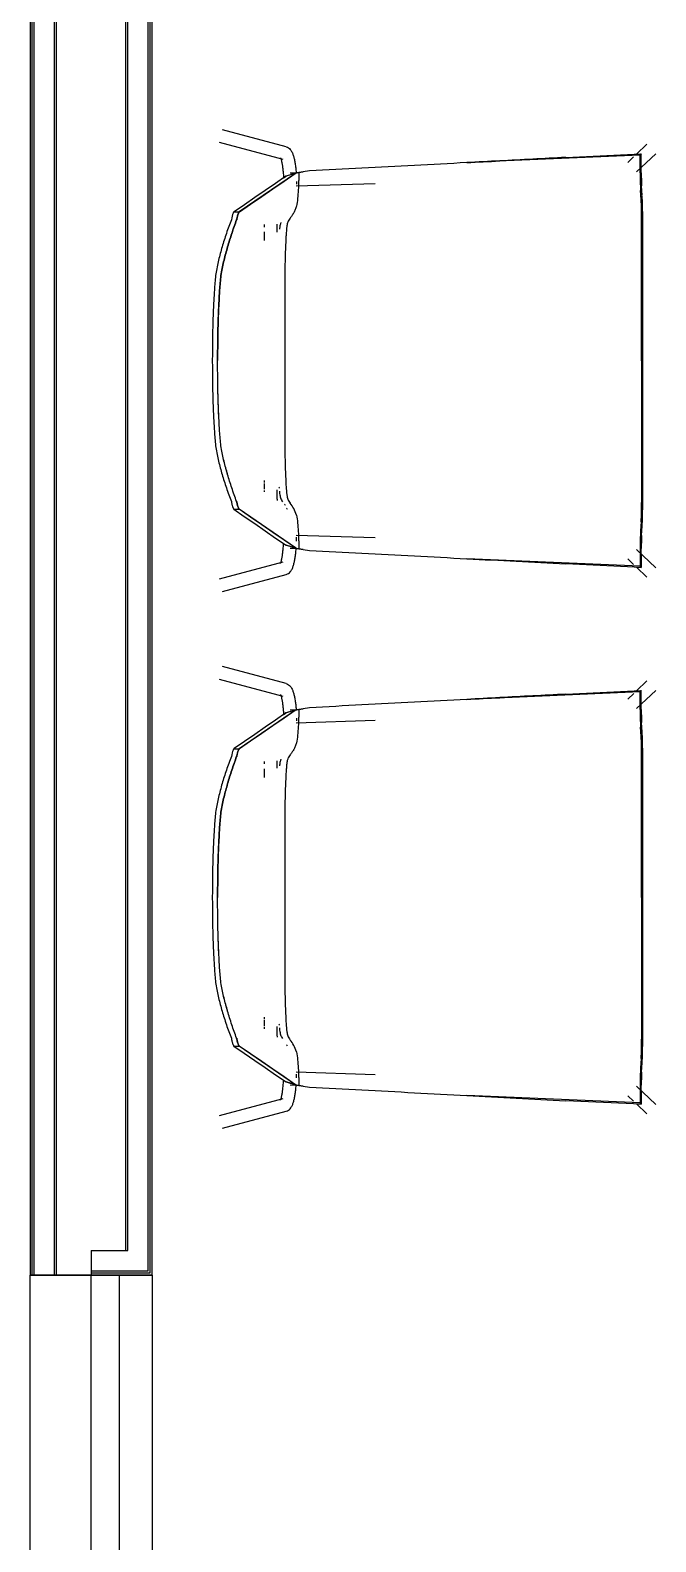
# Model space of a CAD drawing. Header units: millimetres. Extents: x 3082 to 3316, y 298 to 342.
# Drawn here: x 3258.969 to 3259.738, y 317.596 to 319.455 of the extents above; entities that cross this region are included whole.
import ezdxf

# ---------------------------------------------------------------- set-up
doc = ezdxf.new("R2010")
doc.units = ezdxf.units.MM
doc.header["$MEASUREMENT"] = 0
doc.linetypes.add('CONTINU', pattern=[0])
doc.layers.add('-HIDRO', color=8, linetype='CONTINUOUS')
doc.layers.add('eletroduto parede e teto', color=2, linetype='CONTINU')

# ---------------------------------------------------------------- blocks, each defined once
blk = doc.blocks.new('terreo')
at = {"layer": '-HIDRO', "lineweight": 25}
for p, q in [((-4.715, 10.66), (-4.715, 0.7925)), ((-4.565, 0.7925), (-4.565, 6.5886)), ((-4.715, 0.7925), (-4.565, 0.7925))]:
    blk.add_line(p, q, dxfattribs=at)
at = {"layer": '-HIDRO'}
for p, q in [((-4.7125, 0.7925), (-4.7125, 10.66)), ((-4.71, 0.7925), (-4.71, 10.6575)), ((-4.685, 0.7925), (-4.685, 10.63)), ((-4.6825, 0.7925), (-4.6825, 10.6275)), ((-4.5975, 0.8225), (-4.5975, 7.4925)), ((-4.595, 0.8225), (-4.595, 7.49)), ((-4.57, 0.7975), (-4.57, 7.465)), ((-4.5675, 0.795), (-4.5675, 7.465)), ((-4.4003, 2.1797), (-4.4783, 2.2007)), ((-4.4824, 2.1853), (-4.4044, 2.1644)), ((-3.9563, 2.1829), (-3.9691, 2.1708)), ((-3.9647, 2.1695), (-4.1779, 2.1603)), ((-3.9647, 2.1695), (-4.1779, 2.1603)), ((-4.0563, 2.1667), (-3.9633, 2.1711)), ((-3.9728, 2.1673), (-3.9799, 2.1606)), ((-3.9691, 2.1708), (-3.9633, 2.1711)), ((-3.969, 2.1491), (-3.9454, 2.1713)), ((-3.9647, 2.1695), (-3.9633, 2.1711)), ((-3.9633, 2.1711), (-3.9647, 2.1695)), ((-3.9647, 2.1477), (-3.9647, 2.1695)), ((-3.9647, 2.1695), (-3.9647, 2.1477)), ((-3.9633, 2.1545), (-3.9633, 2.1711)), ((-3.9633, 2.1477), (-3.9633, 2.1711)), ((-4.3888, 2.1471), (-4.458, 2.0996)), ((-4.4034, 2.1415), (-4.4002, 2.1436)), ((-4.3889, 2.1471), (-4.4004, 2.1436)), ((-4.3871, 2.1476), (-4.4002, 2.1436)), ((-4.3871, 2.1475), (-4.3951, 2.1472)), ((-4.3871, 2.1476), (-4.3889, 2.1471)), ((-4.3889, 2.1471), (-4.3871, 2.1476)), ((-4.3889, 2.1471), (-4.3871, 2.1476)), ((-4.3889, 2.1471), (-4.3871, 2.1476)), ((-4.3714, 2.15), (-4.3871, 2.1476)), ((-4.3871, 2.1476), (-4.3844, 2.148)), ((-4.385, 2.1476), (-4.3862, 2.1475)), ((-4.3844, 2.148), (-4.3792, 2.1488)), ((-4.388, 2.1316), (-4.2905, 2.1348)), ((-3.9635, 2.1148), (-3.9641, 2.1261)), ((-3.9641, 2.1261), (-3.9635, 2.1148)), ((-3.9623, 2.1204), (-3.9629, 2.1317)), ((-4.4645, 2.0996), (-4.458, 2.0996)), ((-4.4271, 2.0841), (-4.4271, 2.0838)), ((-4.4271, 2.0838), (-4.4271, 2.0809)), ((-4.4113, 2.0838), (-4.4112, 2.0847)), ((-4.4113, 2.0748), (-4.4113, 2.0838)), ((-3.9629, 1.9167), (-3.9629, 2.0912)), ((-3.9629, 2.0912), (-3.9629, 1.7424)), ((-3.9616, 1.7377), (-3.9616, 2.0959)), ((-4.4271, 2.075), (-4.4271, 2.0644)), ((-3.9629, 1.9167), (-3.9629, 1.7424)), ((-4.4271, 1.7695), (-4.4271, 1.7669)), ((-4.4271, 1.7658), (-4.4271, 1.7586)), ((-4.4271, 1.7573), (-4.4271, 1.7553)), ((-4.4113, 1.7498), (-4.4113, 1.7579)), ((-4.4645, 1.734), (-4.458, 1.734)), ((-4.4645, 1.734), (-4.458, 1.734)), ((-4.3888, 1.6865), (-4.458, 1.734)), ((-3.9635, 1.7188), (-3.9641, 1.7074)), ((-3.9635, 1.7188), (-3.9641, 1.7074)), ((-3.9629, 1.7019), (-3.9623, 1.7132)), ((-4.4034, 1.6921), (-4.4002, 1.6899)), ((-4.2905, 1.6988), (-4.388, 1.702)), ((-4.3871, 1.6859), (-4.4002, 1.6899)), ((-4.4002, 1.6899), (-4.3888, 1.6865)), ((-4.3951, 1.6863), (-4.3871, 1.6861)), ((-4.3871, 1.6859), (-4.3888, 1.6865)), ((-4.3888, 1.6865), (-4.3871, 1.6859)), ((-4.3871, 1.6859), (-4.3888, 1.6865)), ((-4.3871, 1.6859), (-4.3888, 1.6865)), ((-4.3871, 1.6859), (-4.3714, 1.6835)), ((-4.3844, 1.6855), (-4.3871, 1.6859)), ((-4.3862, 1.686), (-4.385, 1.686)), ((-4.3792, 1.6847), (-4.3844, 1.6855)), ((-3.9647, 1.6641), (-4.1779, 1.6733)), ((-3.9647, 1.6641), (-4.1779, 1.6733)), ((-3.9799, 1.673), (-3.9728, 1.6663)), ((-3.9454, 1.6622), (-3.969, 1.6845)), ((-3.9647, 1.6859), (-3.9647, 1.6641)), ((-3.9647, 1.6859), (-3.9647, 1.6641)), ((-3.9633, 1.6625), (-3.9633, 1.6859)), ((-3.9633, 1.6791), (-3.9633, 1.6625)), ((-4.4044, 1.6692), (-4.4824, 1.6482)), ((-3.9633, 1.6625), (-4.0563, 1.6668)), ((-3.9692, 1.6628), (-3.9563, 1.6507)), ((-3.9691, 1.6628), (-3.9633, 1.6625)), ((-3.9647, 1.6641), (-3.9633, 1.6625)), ((-3.9647, 1.6641), (-3.9633, 1.6625)), ((-4.4783, 1.6329), (-4.4003, 1.6538)), ((-4.4824, 1.5253), (-4.4044, 1.5044)), ((-4.4003, 1.5197), (-4.4783, 1.5407)), ((-3.9647, 1.5095), (-4.1779, 1.5003)), ((-3.9647, 1.5095), (-4.1779, 1.5003)), ((-4.0563, 1.5067), (-3.9633, 1.5111)), ((-3.9725, 1.5076), (-3.9799, 1.5006)), ((-3.9563, 1.5229), (-3.9691, 1.5108)), ((-3.9691, 1.5108), (-3.9633, 1.5111)), ((-3.969, 1.4891), (-3.9454, 1.5113)), ((-3.9647, 1.5095), (-3.9633, 1.5111)), ((-3.9633, 1.5111), (-3.9647, 1.5095)), ((-3.9647, 1.4877), (-3.9647, 1.5095)), ((-3.9647, 1.5095), (-3.9647, 1.4877)), ((-3.9633, 1.4945), (-3.9633, 1.5111)), ((-3.9633, 1.4877), (-3.9633, 1.5111)), ((-4.3888, 1.4871), (-4.458, 1.4396)), ((-4.3889, 1.4871), (-4.4004, 1.4836)), ((-4.3871, 1.4876), (-4.4002, 1.4836)), ((-4.3871, 1.4875), (-4.3951, 1.4872)), ((-4.3871, 1.4876), (-4.3889, 1.4871)), ((-4.3889, 1.4871), (-4.3871, 1.4876)), ((-4.3889, 1.4871), (-4.3871, 1.4876)), ((-4.3889, 1.4871), (-4.3871, 1.4876)), ((-4.3714, 1.49), (-4.3871, 1.4876)), ((-4.3871, 1.4876), (-4.3844, 1.488)), ((-4.385, 1.4876), (-4.3862, 1.4875)), ((-4.3844, 1.488), (-4.3792, 1.4888)), ((-4.4034, 1.4815), (-4.4002, 1.4836)), ((-4.388, 1.4716), (-4.2905, 1.4748)), ((-3.9623, 1.4604), (-3.9629, 1.4717)), ((-3.9635, 1.4548), (-3.9641, 1.4661)), ((-3.9641, 1.4661), (-3.9635, 1.4548)), ((-4.4645, 1.4396), (-4.458, 1.4396)), ((-3.9629, 1.2567), (-3.9629, 1.4312)), ((-3.9629, 1.4312), (-3.9629, 1.0824)), ((-3.9616, 1.0777), (-3.9616, 1.4359)), ((-4.4271, 1.4241), (-4.4271, 1.4238)), ((-4.4271, 1.4238), (-4.4271, 1.4209)), ((-4.4271, 1.415), (-4.4271, 1.4044)), ((-4.4113, 1.4238), (-4.4112, 1.4247)), ((-4.4113, 1.4159), (-4.4113, 1.4238)), ((-3.9629, 1.2567), (-3.9629, 1.0824)), ((-4.4271, 1.1095), (-4.4271, 1.1069)), ((-4.4271, 1.1058), (-4.4271, 1.0986)), ((-4.4271, 1.0973), (-4.4271, 1.0953)), ((-4.4113, 1.0898), (-4.4113, 1.0979)), ((-4.4645, 1.074), (-4.458, 1.074)), ((-4.4645, 1.074), (-4.458, 1.074)), ((-4.3888, 1.0265), (-4.458, 1.074)), ((-4.2905, 1.0388), (-4.388, 1.042)), ((-3.9635, 1.0588), (-3.9641, 1.0474)), ((-3.9635, 1.0588), (-3.9641, 1.0474)), ((-3.9629, 1.0419), (-3.9623, 1.0532)), ((-4.4034, 1.0321), (-4.4002, 1.0299)), ((-4.3871, 1.0259), (-4.4002, 1.0299)), ((-4.4002, 1.0299), (-4.3888, 1.0265)), ((-4.3951, 1.0263), (-4.3871, 1.0261)), ((-4.3871, 1.0259), (-4.3888, 1.0265)), ((-4.3888, 1.0265), (-4.3871, 1.0259)), ((-4.3871, 1.0259), (-4.3888, 1.0265)), ((-4.3871, 1.0259), (-4.3888, 1.0265)), ((-4.3871, 1.0259), (-4.3714, 1.0235)), ((-4.3844, 1.0255), (-4.3871, 1.0259)), ((-4.3862, 1.026), (-4.385, 1.026)), ((-4.3792, 1.0247), (-4.3844, 1.0255)), ((-3.9454, 1.0022), (-3.969, 1.0245)), ((-3.9647, 1.0259), (-3.9647, 1.0041)), ((-3.9647, 1.0259), (-3.9647, 1.0041)), ((-3.9633, 1.0025), (-3.9633, 1.0259)), ((-4.4044, 1.0092), (-4.4824, 0.9882)), ((-3.9647, 1.0041), (-4.1779, 1.0133)), ((-3.9647, 1.0041), (-4.1779, 1.0133)), ((-3.9633, 1.0025), (-4.0563, 1.0068)), ((-3.9799, 1.013), (-3.9728, 1.0063)), ((-3.9647, 1.0041), (-3.9633, 1.0025)), ((-3.9647, 1.0041), (-3.9633, 1.0025)), ((-3.9633, 1.0191), (-3.9633, 1.0025)), ((-4.4783, 0.9729), (-4.4003, 0.9938)), ((-3.9692, 1.0028), (-3.9563, 0.9907)), ((-3.9691, 1.0028), (-3.9633, 1.0025)), ((-4.64, 0.8225), (-4.595, 0.8225)), ((-4.64, 0.8225), (-4.64, 0.7925)), ((-4.715, -1.2075), (-4.715, 0.7925)), ((-4.565, 0.7925), (-4.715, 0.7925)), ((-4.64, 0.7975), (-4.57, 0.7975)), ((-4.64, 0.795), (-4.5675, 0.795)), ((-4.64, -1.2075), (-4.64, 0.7925)), ((-4.605, -1.2075), (-4.605, 0.7925)), ((-4.565, 0.7925), (-4.565, -1.2075))]:
    blk.add_line(p, q, dxfattribs=at)
at = {"layer": '-HIDRO', "lineweight": 13}
for p, q in [((-4.64, -1.2075), (-4.64, 0.7925)), ((-4.605, -1.2075), (-4.605, 0.7925))]:
    blk.add_line(p, q, dxfattribs=at)
at = {"layer": '-HIDRO', "flags": 128}
for points in [[(-4.4003, 2.1797), (-4.3987, 2.1791), (-4.3973, 2.1783), (-4.3962, 2.1775), (-4.3953, 2.1766), (-4.3946, 2.1757), (-4.394, 2.1748), (-4.3934, 2.1739), (-4.3929, 2.173), (-4.3925, 2.1721), (-4.3921, 2.1712), (-4.3918, 2.1703), (-4.3914, 2.1693), (-4.3911, 2.1683), (-4.3908, 2.1673), (-4.3906, 2.1662), (-4.3903, 2.1652), (-4.39, 2.164), (-4.3898, 2.1629), (-4.3896, 2.1617), (-4.3893, 2.1604), (-4.3891, 2.1591), (-4.3889, 2.1578), (-4.3887, 2.1565), (-4.3886, 2.1552), (-4.3884, 2.1538), (-4.3883, 2.1523), (-4.3881, 2.1509), (-4.388, 2.1494), (-4.3879, 2.1479)], [(-4.4073, 2.1662), (-4.4072, 2.1661), (-4.4071, 2.1659), (-4.407, 2.1657), (-4.4069, 2.1653), (-4.4067, 2.1649), (-4.4065, 2.1643), (-4.4063, 2.1637), (-4.4061, 2.1631), (-4.4059, 2.1623), (-4.4057, 2.1615), (-4.4055, 2.1606), (-4.4053, 2.1597), (-4.4052, 2.1588), (-4.405, 2.1577), (-4.4048, 2.1567), (-4.4046, 2.1556), (-4.4045, 2.1544), (-4.4043, 2.1532), (-4.4042, 2.152), (-4.4041, 2.1507), (-4.4039, 2.1494), (-4.4038, 2.1481), (-4.4037, 2.1468), (-4.4036, 2.1454), (-4.4035, 2.144), (-4.4035, 2.1426)], [(-4.4004, 2.1436), (-4.4132, 2.1348), (-4.4259, 2.1261), (-4.4387, 2.1173), (-4.4515, 2.1085), (-4.4643, 2.0998)], [(-4.4577, 2.0998), (-4.444, 2.1092), (-4.4302, 2.1187), (-4.4165, 2.1282), (-4.4027, 2.1376), (-4.3889, 2.1471)], [(-4.3874, 2.1371), (-4.3874, 2.1355), (-4.3874, 2.134)], [(-4.4643, 2.0998), (-4.4648, 2.0992), (-4.4654, 2.098), (-4.466, 2.0964), (-4.4666, 2.0945), (-4.4672, 2.0923), (-4.4676, 2.09)], [(-4.4611, 2.09), (-4.4606, 2.0923), (-4.4601, 2.0945), (-4.4595, 2.0964), (-4.4589, 2.098), (-4.4583, 2.0992), (-4.4577, 2.0998)], [(-4.4107, 1.7449), (-4.4109, 1.7458), (-4.4111, 1.7467), (-4.4112, 1.7477), (-4.4112, 1.7486), (-4.4113, 1.7496), (-4.4113, 1.7498)], [(-4.4645, 1.734), (-4.4517, 1.7252), (-4.4388, 1.7164), (-4.426, 1.7075), (-4.4131, 1.6987), (-4.4002, 1.6899)], [(-4.3888, 1.6865), (-4.4026, 1.696), (-4.4165, 1.7055), (-4.4303, 1.715), (-4.4441, 1.7245), (-4.4579, 1.734)], [(-4.3874, 1.6949), (-4.3874, 1.6965), (-4.3874, 1.698), (-4.3874, 1.6996)], [(-4.4073, 1.6674), (-4.4072, 1.6675), (-4.4071, 1.6676), (-4.407, 1.6679), (-4.4069, 1.6683), (-4.4067, 1.6687), (-4.4065, 1.6692), (-4.4063, 1.6698), (-4.4061, 1.6705), (-4.4059, 1.6713), (-4.4057, 1.6721), (-4.4055, 1.6729), (-4.4053, 1.6738), (-4.4052, 1.6748), (-4.405, 1.6758), (-4.4048, 1.6769), (-4.4046, 1.678), (-4.4045, 1.6792), (-4.4043, 1.6803), (-4.4042, 1.6816), (-4.4041, 1.6828), (-4.4039, 1.6841), (-4.4038, 1.6854), (-4.4037, 1.6868), (-4.4036, 1.6882), (-4.4035, 1.6895), (-4.4035, 1.691), (-4.4035, 1.6911)], [(-4.4003, 1.6538), (-4.3987, 1.6545), (-4.3973, 1.6552), (-4.3962, 1.6561), (-4.3953, 1.657), (-4.3946, 1.6579), (-4.394, 1.6588), (-4.3934, 1.6596), (-4.3929, 1.6605), (-4.3925, 1.6614), (-4.3921, 1.6623), (-4.3918, 1.6633), (-4.3914, 1.6642), (-4.3911, 1.6652), (-4.3908, 1.6663), (-4.3906, 1.6673), (-4.3903, 1.6684), (-4.39, 1.6695), (-4.3898, 1.6707), (-4.3896, 1.6719), (-4.3893, 1.6731), (-4.3891, 1.6744), (-4.3889, 1.6757), (-4.3887, 1.677), (-4.3886, 1.6784), (-4.3884, 1.6798), (-4.3883, 1.6812), (-4.3881, 1.6827), (-4.388, 1.6841), (-4.3879, 1.6856)], [(-4.4073, 1.5062), (-4.4072, 1.5061), (-4.4071, 1.5059), (-4.407, 1.5057), (-4.4069, 1.5053), (-4.4067, 1.5049), (-4.4065, 1.5043), (-4.4063, 1.5037), (-4.4061, 1.5031), (-4.4059, 1.5023), (-4.4057, 1.5015), (-4.4055, 1.5006), (-4.4053, 1.4997), (-4.4052, 1.4988), (-4.405, 1.4977), (-4.4048, 1.4967), (-4.4046, 1.4956), (-4.4045, 1.4944), (-4.4043, 1.4932), (-4.4042, 1.492), (-4.4041, 1.4907), (-4.4039, 1.4894), (-4.4038, 1.4881), (-4.4037, 1.4868), (-4.4036, 1.4854), (-4.4035, 1.484), (-4.4035, 1.4826)], [(-4.4003, 1.5197), (-4.3987, 1.5191), (-4.3973, 1.5183), (-4.3962, 1.5175), (-4.3953, 1.5166), (-4.3946, 1.5157), (-4.394, 1.5148), (-4.3934, 1.5139), (-4.3929, 1.513), (-4.3925, 1.5121), (-4.3921, 1.5112), (-4.3918, 1.5103), (-4.3914, 1.5093), (-4.3911, 1.5083), (-4.3908, 1.5073), (-4.3906, 1.5062), (-4.3903, 1.5052), (-4.39, 1.504), (-4.3898, 1.5029), (-4.3896, 1.5017), (-4.3893, 1.5004), (-4.3891, 1.4991), (-4.3889, 1.4978), (-4.3887, 1.4965), (-4.3886, 1.4952), (-4.3884, 1.4938), (-4.3883, 1.4923), (-4.3881, 1.4909), (-4.388, 1.4894), (-4.3879, 1.4879)], [(-4.4577, 1.4398), (-4.444, 1.4492), (-4.4302, 1.4587), (-4.4165, 1.4682), (-4.4027, 1.4776), (-4.3889, 1.4871)], [(-4.4004, 1.4836), (-4.4132, 1.4748), (-4.4259, 1.4661), (-4.4387, 1.4573), (-4.4515, 1.4485), (-4.4643, 1.4398)], [(-4.3874, 1.4771), (-4.3874, 1.4755), (-4.3874, 1.474)], [(-4.4643, 1.4398), (-4.4648, 1.4392), (-4.4654, 1.438), (-4.466, 1.4364), (-4.4666, 1.4345), (-4.4672, 1.4323), (-4.4676, 1.43)], [(-4.4611, 1.43), (-4.4606, 1.4323), (-4.4601, 1.4345), (-4.4595, 1.4364), (-4.4589, 1.438), (-4.4583, 1.4392), (-4.4577, 1.4398)], [(-4.4107, 1.0849), (-4.4109, 1.0858), (-4.4111, 1.0867), (-4.4112, 1.0877), (-4.4112, 1.0886), (-4.4113, 1.0896), (-4.4113, 1.0898)], [(-4.4645, 1.074), (-4.4517, 1.0652), (-4.4388, 1.0564), (-4.426, 1.0475), (-4.4131, 1.0387), (-4.4002, 1.0299)], [(-4.3888, 1.0265), (-4.4026, 1.036), (-4.4165, 1.0455), (-4.4303, 1.055), (-4.4441, 1.0645), (-4.4579, 1.074)], [(-4.4073, 1.0074), (-4.4072, 1.0075), (-4.4071, 1.0076), (-4.407, 1.0079), (-4.4069, 1.0083), (-4.4067, 1.0087), (-4.4065, 1.0092), (-4.4063, 1.0098), (-4.4061, 1.0105), (-4.4059, 1.0113), (-4.4057, 1.0121), (-4.4055, 1.0129), (-4.4053, 1.0138), (-4.4052, 1.0148), (-4.405, 1.0158), (-4.4048, 1.0169), (-4.4046, 1.018), (-4.4045, 1.0192), (-4.4043, 1.0203), (-4.4042, 1.0216), (-4.4041, 1.0228), (-4.4039, 1.0241), (-4.4038, 1.0254), (-4.4037, 1.0268), (-4.4036, 1.0282), (-4.4035, 1.0295), (-4.4035, 1.031)], [(-4.4003, 0.9938), (-4.3987, 0.9945), (-4.3973, 0.9952), (-4.3962, 0.9961), (-4.3953, 0.997), (-4.3946, 0.9979), (-4.394, 0.9988), (-4.3934, 0.9996), (-4.3929, 1.0005), (-4.3925, 1.0014), (-4.3921, 1.0023), (-4.3918, 1.0033), (-4.3914, 1.0042), (-4.3911, 1.0052), (-4.3908, 1.0063), (-4.3906, 1.0073), (-4.3903, 1.0084), (-4.39, 1.0095), (-4.3898, 1.0107), (-4.3896, 1.0119), (-4.3893, 1.0131), (-4.3891, 1.0144), (-4.3889, 1.0157), (-4.3887, 1.017), (-4.3886, 1.0184), (-4.3884, 1.0198), (-4.3883, 1.0212), (-4.3881, 1.0227), (-4.388, 1.0241), (-4.3879, 1.0256)], [(-4.3874, 1.0349), (-4.3874, 1.0365), (-4.3874, 1.038), (-4.3874, 1.0396)]]:
    blk.add_lwpolyline(points, dxfattribs=at)
at = {"layer": '-HIDRO'}
for centre, major_axis, ratio, start_param, end_param in [((-3.9594, 2.1477), (0, 0.0492), 0.107774, 1.570796, 2.024582), ((-3.9594, 2.1477), (0, 0.0492), 0.107774, 1.570796, 2.024582), ((-3.9594, 2.1477), (0, 0.0365), 0.107774, 1.570796, 2.024582), ((-3.9687, 2.0912), (0, 0.0666), 0.107774, 4.783069, 5.14856), ((-3.9687, 2.0912), (0, 0.0539), 0.107774, 4.712389, 5.166175), ((-3.9687, 2.0912), (0, 0.0539), 0.107774, 4.712389, 5.166175), ((-4.459, 2.0895), (-0.0017, -0.0104), 0.197413, 3.418797, 4.700457), ((-4.373, 2.0754), (-0.0236, 0.0149), 0.766651, 6.180606, 6.454059), ((-4.459, 1.744), (-0.0017, 0.0104), 0.197413, 1.582728, 2.864388), ((-4.3732, 1.745), (-0.0253, 0.0102), 0.59623, 0.5046, 0.791422), ((-4.412, 1.7117), (-0.0031, -0.0369), 0.700546, 2.050204, 2.563631), ((-3.9687, 1.7424), (0, -0.0539), 0.107774, 1.117011, 1.570796), ((-3.9687, 1.7424), (0, -0.0539), 0.107774, 1.117011, 1.570796), ((-3.9687, 1.7424), (0, 0.0666), 0.107774, 4.258603, 4.641709), ((-3.9594, 1.6859), (0, 0.0492), 0.107774, 1.117011, 1.570796), ((-3.9594, 1.6859), (0, 0.0492), 0.107774, 1.117011, 1.570796), ((-3.9594, 1.6859), (0, -0.0365), 0.107774, 4.258603, 4.712389), ((-3.9594, 1.4877), (0, 0.0492), 0.107774, 1.570796, 2.024582), ((-3.9594, 1.4877), (0, 0.0492), 0.107774, 1.570796, 2.024582), ((-3.9594, 1.4877), (0, 0.0365), 0.107774, 1.570796, 2.024582), ((-3.9687, 1.4312), (0, 0.0539), 0.107774, 4.712389, 5.166175), ((-3.9687, 1.4312), (0, 0.0539), 0.107774, 4.712389, 5.166175), ((-3.9687, 1.4312), (0, 0.0666), 0.107774, 4.783069, 5.166175), ((-4.459, 1.4295), (-0.0017, -0.0104), 0.197413, 3.418797, 4.700457), ((-4.373, 1.4154), (-0.0236, 0.0149), 0.766651, 6.180606, 6.454059), ((-4.459, 1.084), (-0.0017, 0.0104), 0.197413, 1.582728, 2.864388), ((-4.3732, 1.085), (-0.0253, 0.0102), 0.59623, 0.5046, 0.791422), ((-4.412, 1.0517), (-0.0031, -0.0369), 0.700546, 2.050204, 2.563631), ((-3.9687, 1.0824), (0, -0.0539), 0.107774, 1.117011, 1.570796), ((-3.9687, 1.0824), (0, -0.0539), 0.107774, 1.117011, 1.570796), ((-3.9687, 1.0824), (0, 0.0666), 0.107774, 4.258603, 4.641709), ((-3.9594, 1.0259), (0, 0.0492), 0.107774, 1.117011, 1.570796), ((-3.9594, 1.0259), (0, 0.0492), 0.107774, 1.117011, 1.570796), ((-3.9594, 1.0259), (0, -0.0365), 0.107774, 4.258603, 4.712389)]:
    blk.add_ellipse(centre, major_axis=major_axis, ratio=ratio, start_param=start_param, end_param=end_param, dxfattribs=at)
for points in [[(-4.1779, 2.1603), (-4.1994, 2.1591), (-4.2424, 2.1569), (-4.3069, 2.1534), (-4.3499, 2.1512), (-4.3714, 2.15)], [(-4.0563, 2.1667), (-4.0698, 2.166), (-4.0969, 2.1646), (-4.1375, 2.1624), (-4.1644, 2.161), (-4.1779, 2.1603)], [(-4.1779, 2.1603), (-4.1644, 2.161), (-4.1509, 2.1617), (-4.1375, 2.1624)], [(-4.3876, 2.1068), (-4.388, 2.1054), (-4.3889, 2.1025), (-4.3908, 2.0984), (-4.3932, 2.0948), (-4.3947, 2.0929), (-4.3954, 2.092)], [(-4.4066, 2.0868), (-4.4068, 2.0864), (-4.4069, 2.086), (-4.4071, 2.0856)], [(-4.409, 1.7615), (-4.4089, 1.7609), (-4.4089, 1.7604), (-4.4088, 1.7598)], [(-4.4024, 1.7405), (-4.4021, 1.74), (-4.4017, 1.7396), (-4.4014, 1.7391)], [(-4.3996, 1.7356), (-4.3994, 1.7352), (-4.3992, 1.7347), (-4.399, 1.7342)], [(-4.3714, 1.6835), (-4.3499, 1.6824), (-4.3069, 1.6801), (-4.2424, 1.6767), (-4.1994, 1.6744), (-4.1779, 1.6733)], [(-4.1779, 1.6733), (-4.1577, 1.6722), (-4.1172, 1.6701), (-4.0766, 1.6679), (-4.0563, 1.6668)], [(-4.0563, 1.5067), (-4.0698, 1.506), (-4.0969, 1.5046), (-4.1375, 1.5024), (-4.1644, 1.501), (-4.1779, 1.5003)], [(-4.1779, 1.5003), (-4.1994, 1.4991), (-4.2424, 1.4969), (-4.3069, 1.4934), (-4.3499, 1.4912), (-4.3714, 1.49)], [(-4.1779, 1.5003), (-4.1644, 1.501), (-4.1509, 1.5017), (-4.1375, 1.5024)], [(-4.3876, 1.4468), (-4.388, 1.4454), (-4.3889, 1.4425), (-4.3908, 1.4384), (-4.3932, 1.4348), (-4.3947, 1.4329), (-4.3954, 1.432)], [(-4.4066, 1.4268), (-4.4068, 1.4264), (-4.4069, 1.426), (-4.4071, 1.4256)], [(-4.409, 1.1015), (-4.4089, 1.1009), (-4.4089, 1.1004), (-4.4088, 1.0998)], [(-4.3996, 1.0756), (-4.3994, 1.0752), (-4.3992, 1.0747), (-4.399, 1.0742)], [(-4.3714, 1.0235), (-4.3499, 1.0224), (-4.3069, 1.0201), (-4.2424, 1.0167), (-4.1994, 1.0144), (-4.1779, 1.0133)], [(-4.1779, 1.0133), (-4.1577, 1.0122), (-4.1172, 1.0101), (-4.0766, 1.0079), (-4.0563, 1.0068)]]:
    blk.add_open_spline(points, degree=3, dxfattribs=at)
for points, knots in [([(-4.3844, 2.148), (-4.3845, 2.1462), (-4.3846, 2.1428), (-4.3849, 2.1358), (-4.3853, 2.1267), (-4.3859, 2.1162), (-4.3869, 2.1098), (-4.3876, 2.1068)], [-1, -1, -1, -1, -0.875, -0.75, -0.5, -0.25, 0, 0, 0, 0]), ([(-4.4676, 2.09), (-4.4698, 2.0844), (-4.4729, 2.0761), (-4.4765, 2.065), (-4.4798, 2.0539), (-4.4827, 2.043), (-4.4852, 2.032), (-4.4867, 2.0236), (-4.4877, 2.0148), (-4.4884, 2.0057), (-4.4889, 1.9966), (-4.4894, 1.9878), (-4.4898, 1.9795), (-4.4901, 1.9715), (-4.4904, 1.9634), (-4.4906, 1.9549), (-4.4908, 1.9458), (-4.4909, 1.9333), (-4.491, 1.9235), (-4.491, 1.9168)], [0, 0, 0, 0, 0.1, 0.15, 0.2, 0.3, 0.35, 0.4, 0.45, 0.5, 0.55, 0.6, 0.65, 0.7, 0.75, 0.8, 0.85, 0.9, 1, 1, 1, 1]), ([(-4.4845, 1.9168), (-4.4845, 1.9235), (-4.4844, 1.9333), (-4.4843, 1.9458), (-4.4841, 1.9549), (-4.4839, 1.9634), (-4.4836, 1.9715), (-4.4833, 1.9795), (-4.4829, 1.9878), (-4.4824, 1.9967), (-4.4819, 2.0058), (-4.4812, 2.0149), (-4.4798, 2.0267), (-4.4774, 2.0376), (-4.4745, 2.0484), (-4.4722, 2.0566), (-4.4697, 2.065), (-4.4662, 2.076), (-4.4632, 2.0844), (-4.4611, 2.09)], [0, 0, 0, 0, 0.1, 0.15, 0.2, 0.25, 0.3, 0.35, 0.4, 0.45, 0.5, 0.55, 0.6, 0.7, 0.75, 0.8, 0.85, 0.9, 1, 1, 1, 1]), ([(-4.4611, 2.09), (-4.4632, 2.0844), (-4.4662, 2.0761), (-4.4697, 2.065), (-4.4722, 2.0567), (-4.4745, 2.0485), (-4.4774, 2.0377), (-4.4798, 2.0267), (-4.4812, 2.015), (-4.4819, 2.0058), (-4.4824, 1.9967), (-4.4829, 1.9878), (-4.4833, 1.9802), (-4.4835, 1.9754), (-4.4836, 1.9733)], [0, 0, 0, 0, 0.1, 0.15, 0.2, 0.25, 0.3, 0.4, 0.45, 0.5, 0.55, 0.6, 0.65, 0.6886249, 0.6886249, 0.6886249, 0.6886249]), ([(-4.4071, 2.0856), (-4.4074, 2.0844), (-4.4079, 2.0825), (-4.4082, 2.0799), (-4.4084, 2.0788), (-4.4084, 2.0784)], [0, 0, 0, 0, 0.25, 0.375, 0.4347372, 0.4347372, 0.4347372, 0.4347372]), ([(-4.3983, 2.0869), (-4.3984, 2.0864), (-4.3987, 2.0855), (-4.399, 2.0841), (-4.3992, 2.083), (-4.3993, 2.0819), (-4.3995, 2.0808), (-4.3996, 2.0798), (-4.3996, 2.079), (-4.3997, 2.0782), (-4.3998, 2.0771), (-4.4, 2.0754), (-4.4002, 2.0725), (-4.4004, 2.0698), (-4.4005, 2.068)], [-1, -1, -1, -1, -0.875, -0.8125, -0.75, -0.6875, -0.625, -0.5625, -0.53125, -0.5, -0.4375, -0.375, -0.25, 0, 0, 0, 0]), ([(-4.4005, 2.068), (-4.4009, 2.0604), (-4.4013, 2.0487), (-4.4017, 2.0325), (-4.4019, 2.0202), (-4.402, 2.0075), (-4.402, 1.9945), (-4.4019, 1.9814), (-4.4018, 1.9683), (-4.4018, 1.9554), (-4.4018, 1.9382), (-4.4018, 1.9254), (-4.4017, 1.9168)], [0, 0, 0, 0, 0.166667, 0.25, 0.333333, 0.416667, 0.5, 0.583333, 0.666667, 0.75, 0.833333, 1, 1, 1, 1]), ([(-4.4837, 1.971), (-4.4837, 1.9685), (-4.4839, 1.9633), (-4.4841, 1.9549), (-4.4843, 1.9458), (-4.4844, 1.9333), (-4.4845, 1.9235), (-4.4845, 1.9168)], [0.7029359, 0.7029359, 0.7029359, 0.7029359, 0.75, 0.8, 0.85, 0.9, 1, 1, 1, 1]), ([(-4.491, 1.9168), (-4.491, 1.91), (-4.4909, 1.9002), (-4.4908, 1.8878), (-4.4906, 1.8787), (-4.4904, 1.8702), (-4.4901, 1.8621), (-4.4898, 1.8541), (-4.4894, 1.8458), (-4.4889, 1.8369), (-4.4884, 1.8279), (-4.4877, 1.8188), (-4.4867, 1.81), (-4.4852, 1.8015), (-4.4827, 1.7906), (-4.4798, 1.7797), (-4.4765, 1.7686), (-4.4729, 1.7575), (-4.4698, 1.7492), (-4.4676, 1.7436)], [0, 0, 0, 0, 0.1, 0.15, 0.2, 0.25, 0.3, 0.35, 0.4, 0.45, 0.5, 0.55, 0.6, 0.65, 0.7, 0.8, 0.85, 0.9, 1, 1, 1, 1]), ([(-4.484, 1.8742), (-4.484, 1.8757), (-4.4841, 1.8801), (-4.4843, 1.8878), (-4.4844, 1.9002), (-4.4845, 1.91), (-4.4845, 1.9168)], [0.7737353, 0.7737353, 0.7737353, 0.7737353, 0.8, 0.85, 0.9, 1, 1, 1, 1]), ([(-4.4611, 1.7436), (-4.4632, 1.7492), (-4.4662, 1.7575), (-4.4697, 1.7686), (-4.4722, 1.7769), (-4.4745, 1.7851), (-4.4774, 1.7959), (-4.4798, 1.8069), (-4.4812, 1.8186), (-4.4819, 1.8277), (-4.4824, 1.8369), (-4.4829, 1.8457), (-4.4833, 1.854), (-4.4836, 1.8621), (-4.4839, 1.8701), (-4.4841, 1.8787), (-4.4843, 1.8878), (-4.4844, 1.9002), (-4.4845, 1.91), (-4.4845, 1.9168)], [0, 0, 0, 0, 0.1, 0.15, 0.2, 0.25, 0.3, 0.4, 0.45, 0.5, 0.55, 0.6, 0.65, 0.7, 0.75, 0.8, 0.85, 0.9, 1, 1, 1, 1]), ([(-4.4017, 1.9168), (-4.4018, 1.9082), (-4.4018, 1.8953), (-4.4018, 1.8781), (-4.4018, 1.8652), (-4.4019, 1.8522), (-4.402, 1.8391), (-4.402, 1.826), (-4.4019, 1.8133), (-4.4017, 1.801), (-4.4013, 1.7849), (-4.4009, 1.7732), (-4.4005, 1.7656)], [0, 0, 0, 0, 0.166667, 0.25, 0.333333, 0.416667, 0.5, 0.583333, 0.666667, 0.75, 0.833333, 1, 1, 1, 1]), ([(-4.4837, 1.8625), (-4.4837, 1.8651), (-4.4839, 1.8689), (-4.484, 1.8728), (-4.484, 1.8742)], [0.70293592, 0.70293592, 0.70293592, 0.70293592, 0.75, 0.77373466, 0.77373466, 0.77373466, 0.77373466]), ([(-4.4734, 1.7811), (-4.4738, 1.7824), (-4.4749, 1.7865), (-4.4774, 1.7959), (-4.4798, 1.8068), (-4.4812, 1.8186), (-4.4819, 1.8277), (-4.4824, 1.8368), (-4.4829, 1.8457), (-4.4833, 1.8534), (-4.4835, 1.8582), (-4.4836, 1.8602)], [0.2255535, 0.2255535, 0.2255535, 0.2255535, 0.25, 0.3, 0.4, 0.45, 0.5, 0.55, 0.6, 0.65, 0.6886249, 0.6886249, 0.6886249, 0.6886249]), ([(-4.4611, 1.7436), (-4.4632, 1.7492), (-4.4662, 1.7575), (-4.4697, 1.7686), (-4.4718, 1.7755), (-4.473, 1.7796), (-4.4733, 1.7809)], [0, 0, 0, 0, 0.1, 0.15, 0.2, 0.2243946, 0.2243946, 0.2243946, 0.2243946]), ([(-4.4085, 1.7564), (-4.4084, 1.7554), (-4.4082, 1.7533), (-4.4077, 1.7505), (-4.4073, 1.7488), (-4.4071, 1.748)], [0.5029211, 0.5029211, 0.5029211, 0.5029211, 0.6666667, 0.8333333, 1, 1, 1, 1]), ([(-4.4071, 1.748), (-4.4068, 1.7472), (-4.4061, 1.7456), (-4.4051, 1.7441), (-4.4046, 1.7434)], [0, 0, 0, 0, 0.5, 0.9699068, 0.9699068, 0.9699068, 0.9699068]), ([(-4.4005, 1.7656), (-4.4004, 1.7644), (-4.4003, 1.7627), (-4.4001, 1.7603), (-4.4, 1.7586), (-4.3998, 1.7569), (-4.3997, 1.7553), (-4.3996, 1.7537), (-4.3994, 1.7521), (-4.3991, 1.7505), (-4.3988, 1.7486), (-4.3985, 1.7474), (-4.3983, 1.7466)], [-1, -1, -1, -1, -0.833333, -0.75, -0.666667, -0.583333, -0.5, -0.416667, -0.333333, -0.25, -0.166667, 0, 0, 0, 0]), ([(-4.4676, 1.7436), (-4.4676, 1.7432), (-4.4674, 1.7424), (-4.4672, 1.7412), (-4.4668, 1.7399), (-4.4665, 1.7386), (-4.4662, 1.7375), (-4.4658, 1.7365), (-4.4655, 1.7357), (-4.465, 1.7347), (-4.4647, 1.7342), (-4.4645, 1.734)], [0, 0, 0, 0, 0.1, 0.2, 0.3, 0.4, 0.5, 0.6, 0.7, 0.8, 1, 1, 1, 1]), ([(-4.458, 1.734), (-4.4582, 1.7342), (-4.4586, 1.7349), (-4.4593, 1.7365), (-4.4598, 1.7382), (-4.4603, 1.7398), (-4.4607, 1.7415), (-4.4609, 1.7428), (-4.4611, 1.7436)], [0, 0, 0, 0, 0.2, 0.4, 0.6, 0.7, 0.8, 1, 1, 1, 1]), ([(-4.3876, 1.7268), (-4.3869, 1.7238), (-4.3859, 1.7174), (-4.3853, 1.7069), (-4.3849, 1.6978), (-4.3846, 1.6908), (-4.3845, 1.6873), (-4.3844, 1.6855)], [-1, -1, -1, -1, -0.75, -0.5, -0.25, -0.125, 0, 0, 0, 0]), ([(-4.3844, 1.488), (-4.3845, 1.4862), (-4.3846, 1.4828), (-4.3849, 1.4758), (-4.3853, 1.4667), (-4.3859, 1.4562), (-4.3869, 1.4498), (-4.3876, 1.4468)], [-1, -1, -1, -1, -0.875, -0.75, -0.5, -0.25, 0, 0, 0, 0]), ([(-4.4676, 1.43), (-4.4698, 1.4244), (-4.4729, 1.4161), (-4.4765, 1.405), (-4.4798, 1.3939), (-4.4827, 1.383), (-4.4852, 1.372), (-4.4867, 1.3636), (-4.4877, 1.3548), (-4.4884, 1.3457), (-4.4889, 1.3366), (-4.4894, 1.3278), (-4.4898, 1.3195), (-4.4901, 1.3115), (-4.4904, 1.3034), (-4.4906, 1.2949), (-4.4908, 1.2858), (-4.4909, 1.2733), (-4.491, 1.2635), (-4.491, 1.2568)], [0, 0, 0, 0, 0.1, 0.15, 0.2, 0.3, 0.35, 0.4, 0.45, 0.5, 0.55, 0.6, 0.65, 0.7, 0.75, 0.8, 0.85, 0.9, 1, 1, 1, 1]), ([(-4.4845, 1.2568), (-4.4845, 1.2635), (-4.4844, 1.2733), (-4.4843, 1.2858), (-4.4841, 1.2949), (-4.4839, 1.3034), (-4.4836, 1.3115), (-4.4833, 1.3195), (-4.4829, 1.3278), (-4.4824, 1.3367), (-4.4819, 1.3458), (-4.4812, 1.3549), (-4.4798, 1.3667), (-4.4774, 1.3776), (-4.4745, 1.3884), (-4.4722, 1.3966), (-4.4697, 1.405), (-4.4662, 1.416), (-4.4632, 1.4244), (-4.4611, 1.43)], [0, 0, 0, 0, 0.1, 0.15, 0.2, 0.25, 0.3, 0.35, 0.4, 0.45, 0.5, 0.55, 0.6, 0.7, 0.75, 0.8, 0.85, 0.9, 1, 1, 1, 1]), ([(-4.4611, 1.43), (-4.4632, 1.4244), (-4.4662, 1.4161), (-4.4697, 1.405), (-4.4722, 1.3967), (-4.4745, 1.3885), (-4.4774, 1.3777), (-4.4798, 1.3667), (-4.4812, 1.355), (-4.4819, 1.3458), (-4.4824, 1.3367), (-4.4829, 1.3278), (-4.4833, 1.3202), (-4.4835, 1.3154), (-4.4836, 1.3133)], [0, 0, 0, 0, 0.1, 0.15, 0.2, 0.25, 0.3, 0.4, 0.45, 0.5, 0.55, 0.6, 0.65, 0.6886249, 0.6886249, 0.6886249, 0.6886249]), ([(-4.4071, 1.4256), (-4.4074, 1.4244), (-4.4079, 1.4225), (-4.4082, 1.4199), (-4.4084, 1.4188), (-4.4084, 1.4184)], [0, 0, 0, 0, 0.25, 0.375, 0.4347372, 0.4347372, 0.4347372, 0.4347372]), ([(-4.3983, 1.4269), (-4.3984, 1.4264), (-4.3987, 1.4255), (-4.399, 1.4241), (-4.3992, 1.423), (-4.3993, 1.4219), (-4.3995, 1.4208), (-4.3996, 1.4198), (-4.3996, 1.419), (-4.3997, 1.4182), (-4.3998, 1.4171), (-4.4, 1.4154), (-4.4002, 1.4125), (-4.4004, 1.4098), (-4.4005, 1.408)], [-1, -1, -1, -1, -0.875, -0.8125, -0.75, -0.6875, -0.625, -0.5625, -0.53125, -0.5, -0.4375, -0.375, -0.25, 0, 0, 0, 0]), ([(-4.4005, 1.408), (-4.4009, 1.4004), (-4.4013, 1.3887), (-4.4017, 1.3725), (-4.4019, 1.3602), (-4.402, 1.3475), (-4.402, 1.3345), (-4.4019, 1.3214), (-4.4018, 1.3083), (-4.4018, 1.2954), (-4.4018, 1.2782), (-4.4018, 1.2654), (-4.4017, 1.2568)], [0, 0, 0, 0, 0.166667, 0.25, 0.333333, 0.416667, 0.5, 0.583333, 0.666667, 0.75, 0.833333, 1, 1, 1, 1]), ([(-4.4837, 1.311), (-4.4837, 1.3085), (-4.4839, 1.3033), (-4.4841, 1.2949), (-4.4843, 1.2858), (-4.4844, 1.2733), (-4.4845, 1.2635), (-4.4845, 1.2568)], [0.7029359, 0.7029359, 0.7029359, 0.7029359, 0.75, 0.8, 0.85, 0.9, 1, 1, 1, 1]), ([(-4.491, 1.2568), (-4.491, 1.25), (-4.4909, 1.2402), (-4.4908, 1.2278), (-4.4906, 1.2187), (-4.4904, 1.2102), (-4.4901, 1.2021), (-4.4898, 1.1941), (-4.4894, 1.1858), (-4.4889, 1.1769), (-4.4884, 1.1679), (-4.4877, 1.1588), (-4.4867, 1.15), (-4.4852, 1.1415), (-4.4827, 1.1306), (-4.4798, 1.1197), (-4.4765, 1.1086), (-4.4729, 1.0975), (-4.4698, 1.0892), (-4.4676, 1.0836)], [0, 0, 0, 0, 0.1, 0.15, 0.2, 0.25, 0.3, 0.35, 0.4, 0.45, 0.5, 0.55, 0.6, 0.65, 0.7, 0.8, 0.85, 0.9, 1, 1, 1, 1]), ([(-4.4837, 1.2025), (-4.4837, 1.2051), (-4.4839, 1.2103), (-4.4841, 1.2187), (-4.4843, 1.2278), (-4.4844, 1.2402), (-4.4845, 1.25), (-4.4845, 1.2568)], [0.7029359, 0.7029359, 0.7029359, 0.7029359, 0.75, 0.8, 0.85, 0.9, 1, 1, 1, 1]), ([(-4.4611, 1.0836), (-4.4632, 1.0892), (-4.4662, 1.0975), (-4.4697, 1.1086), (-4.4722, 1.1169), (-4.4745, 1.1251), (-4.4774, 1.1359), (-4.4798, 1.1469), (-4.4812, 1.1586), (-4.4819, 1.1677), (-4.4824, 1.1769), (-4.4829, 1.1857), (-4.4833, 1.194), (-4.4836, 1.2021), (-4.4839, 1.2101), (-4.4841, 1.2187), (-4.4843, 1.2278), (-4.4844, 1.2402), (-4.4845, 1.25), (-4.4845, 1.2568)], [0, 0, 0, 0, 0.1, 0.15, 0.2, 0.25, 0.3, 0.4, 0.45, 0.5, 0.55, 0.6, 0.65, 0.7, 0.75, 0.8, 0.85, 0.9, 1, 1, 1, 1]), ([(-4.4017, 1.2568), (-4.4018, 1.2482), (-4.4018, 1.2353), (-4.4018, 1.2181), (-4.4018, 1.2052), (-4.4019, 1.1922), (-4.402, 1.1791), (-4.402, 1.166), (-4.4019, 1.1533), (-4.4017, 1.141), (-4.4013, 1.1249), (-4.4009, 1.1132), (-4.4005, 1.1056)], [0, 0, 0, 0, 0.166667, 0.25, 0.333333, 0.416667, 0.5, 0.583333, 0.666667, 0.75, 0.833333, 1, 1, 1, 1]), ([(-4.4734, 1.1211), (-4.4738, 1.1224), (-4.4749, 1.1265), (-4.4774, 1.1359), (-4.4798, 1.1468), (-4.4812, 1.1586), (-4.4819, 1.1677), (-4.4824, 1.1768), (-4.4829, 1.1857), (-4.4833, 1.1934), (-4.4835, 1.1982), (-4.4836, 1.2002)], [0.2255535, 0.2255535, 0.2255535, 0.2255535, 0.25, 0.3, 0.4, 0.45, 0.5, 0.55, 0.6, 0.65, 0.6886249, 0.6886249, 0.6886249, 0.6886249]), ([(-4.4611, 1.0836), (-4.4632, 1.0892), (-4.4662, 1.0975), (-4.4697, 1.1086), (-4.4718, 1.1155), (-4.473, 1.1196), (-4.4733, 1.1209)], [0, 0, 0, 0, 0.1, 0.15, 0.2, 0.2243946, 0.2243946, 0.2243946, 0.2243946]), ([(-4.4005, 1.1056), (-4.4004, 1.1044), (-4.4003, 1.1027), (-4.4001, 1.1003), (-4.4, 1.0986), (-4.3998, 1.0969), (-4.3997, 1.0953), (-4.3996, 1.0937), (-4.3994, 1.0921), (-4.3991, 1.0905), (-4.3988, 1.0886), (-4.3985, 1.0874), (-4.3983, 1.0866)], [-1, -1, -1, -1, -0.833333, -0.75, -0.666667, -0.583333, -0.5, -0.416667, -0.333333, -0.25, -0.166667, 0, 0, 0, 0]), ([(-4.4676, 1.0836), (-4.4676, 1.0832), (-4.4674, 1.0824), (-4.4672, 1.0812), (-4.4668, 1.0799), (-4.4665, 1.0786), (-4.4662, 1.0775), (-4.4658, 1.0765), (-4.4655, 1.0757), (-4.465, 1.0747), (-4.4647, 1.0742), (-4.4645, 1.074)], [0, 0, 0, 0, 0.1, 0.2, 0.3, 0.4, 0.5, 0.6, 0.7, 0.8, 1, 1, 1, 1]), ([(-4.458, 1.074), (-4.4582, 1.0742), (-4.4586, 1.0749), (-4.4593, 1.0765), (-4.4598, 1.0782), (-4.4603, 1.0798), (-4.4607, 1.0815), (-4.4609, 1.0828), (-4.4611, 1.0836)], [0, 0, 0, 0, 0.2, 0.4, 0.6, 0.7, 0.8, 1, 1, 1, 1]), ([(-4.4085, 1.0964), (-4.4084, 1.0954), (-4.4082, 1.0933), (-4.4077, 1.0905), (-4.4073, 1.0888), (-4.4071, 1.088)], [0.5029211, 0.5029211, 0.5029211, 0.5029211, 0.6666667, 0.8333333, 1, 1, 1, 1]), ([(-4.4071, 1.088), (-4.4068, 1.0872), (-4.4061, 1.0856), (-4.4051, 1.0841), (-4.4046, 1.0834)], [0, 0, 0, 0, 0.5, 0.9699068, 0.9699068, 0.9699068, 0.9699068]), ([(-4.3876, 1.0668), (-4.3869, 1.0638), (-4.3859, 1.0574), (-4.3853, 1.0469), (-4.3849, 1.0378), (-4.3846, 1.0308), (-4.3845, 1.0273), (-4.3844, 1.0255)], [-1, -1, -1, -1, -0.75, -0.5, -0.25, -0.125, 0, 0, 0, 0])]:
    blk.add_open_spline(points, degree=3, knots=knots, dxfattribs=at)

msp = doc.modelspace()

# ---------------------------------------------------------------- block references
at = {"layer": 'eletroduto parede e teto'}
msp.add_blockref('terreo', (3263.6839, 317.1316), dxfattribs=at)

doc.saveas('drawing.dxf')
